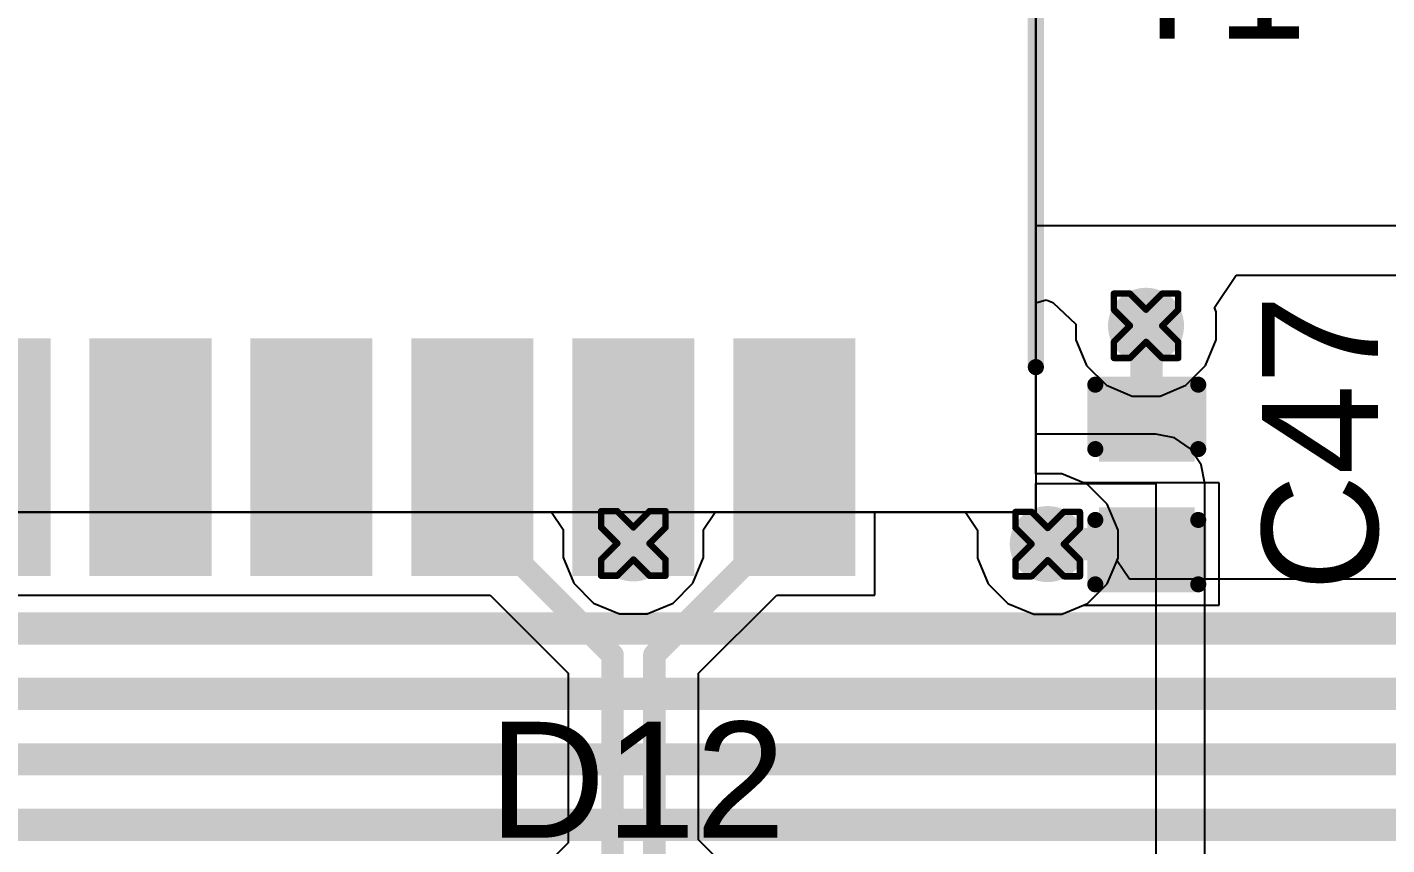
# Model space of a CAD drawing. Header units: inches. Extents: x -11 to 5379, y 0 to 5429.
# Drawn here: x 192.88 to 203.6, y 78.23 to 84.68 of the extents above; entities that cross this region are included whole.
import ezdxf

# ---------------------------------------------------------------- set-up
doc = ezdxf.new("R2010")
doc.units = ezdxf.units.IN
for name, color, linetype in [('Bottom Layer', 5, 'Continuous'), ('Drill Drawing', 1, 'Continuous'), ('GND', 16, 'Continuous'), ('Multi-Layer', 9, 'Continuous'), ('PWR', 76, 'Continuous'), ('Top Layer', 1, 'Continuous'), ('Top Overlay', 2, 'Continuous'), ('Top Paste', 8, 'Continuous'), ('Top Solder', 216, 'Continuous'), ('Via Holes', 16, 'Continuous')]:
    doc.layers.add(name, color=color, linetype=linetype)
doc.styles.add('Arial', font='', dxfattribs={"height": 0.2})
doc.styles.get('Arial').set_extended_font_data('Arial')

# ---------------------------------------------------------------- blocks, each defined once
blk = doc.blocks.new('H1102NLT_181')
at = {"layer": 'Top Layer'}
for points in [[(-5.1, 2.285), (-3.43, 2.285), (-3.43, 1.525), (-5.1, 1.525)], [(-5.1, 1.015), (-3.43, 1.015), (-3.43, 0.255), (-5.1, 0.255)], [(-5.1, -0.255), (-3.43, -0.255), (-3.43, -1.015), (-5.1, -1.015)], [(-5.1, -1.525), (-3.43, -1.525), (-3.43, -2.285), (-5.1, -2.285)], [(-5.1, -2.795), (-3.43, -2.795), (-3.43, -3.555), (-5.1, -3.555)], [(-5.1, -4.065), (-3.43, -4.065), (-3.43, -4.825), (-5.1, -4.825)]]:
    blk.add_hatch(color=1, dxfattribs=at).paths.add_polyline_path(points)
at = {"layer": 'Top Paste'}
for points in [[(-5.1, 2.285), (-3.43, 2.285), (-3.43, 1.525), (-5.1, 1.525)], [(-5.1, 1.015), (-3.43, 1.015), (-3.43, 0.255), (-5.1, 0.255)], [(-5.1, -0.255), (-3.43, -0.255), (-3.43, -1.015), (-5.1, -1.015)], [(-5.1, -1.525), (-3.43, -1.525), (-3.43, -2.285), (-5.1, -2.285)], [(-5.1, -2.795), (-3.43, -2.795), (-3.43, -3.555), (-5.1, -3.555)], [(-5.1, -4.065), (-3.43, -4.065), (-3.43, -4.825), (-5.1, -4.825)]]:
    blk.add_hatch(color=8, dxfattribs=at).paths.add_polyline_path(points)
at = {"layer": 'Top Solder'}
for points in [[(-5.202, 2.387), (-3.328, 2.387), (-3.328, 1.423), (-5.202, 1.423)], [(-5.202, 1.117), (-3.328, 1.117), (-3.328, 0.153), (-5.202, 0.153)], [(-5.202, -0.153), (-3.328, -0.153), (-3.328, -1.117), (-5.202, -1.117)], [(-5.202, -1.423), (-3.328, -1.423), (-3.328, -2.387), (-5.202, -2.387)], [(-5.202, -2.693), (-3.328, -2.693), (-3.328, -3.657), (-5.202, -3.657)], [(-5.202, -3.963), (-3.328, -3.963), (-3.328, -4.927), (-5.202, -4.927)]]:
    blk.add_hatch(color=216, dxfattribs=at).paths.add_polyline_path(points)
at = {"layer": 'Top Overlay'}
blk.add_lwpolyline([(-3.555, -6.35, 0.127, 0.127, 0), (3.555, -6.35, 0.127, 0.127, 0)], format="xyseb", dxfattribs=at)
blk.add_lwpolyline([(-3.587, -6.35, 0.0635, 0.0635, 1), (-3.523, -6.35, 0.0635, 0.0635, 1)], format="xyseb", close=True, dxfattribs=at)
blk = doc.blocks.new('C___0402_669')
at = {"layer": 'Top Layer'}
for points in [[(-0.699, -0.318), (-0.699, 0.317), (-0.241, 0.317), (-0.241, -0.318)], [(0.241, -0.318), (0.241, 0.317), (0.699, 0.317), (0.699, -0.318)]]:
    blk.add_hatch(color=1, dxfattribs=at).paths.add_polyline_path(points)
at = {"layer": 'Top Paste'}
for points in [[(-0.699, -0.318), (-0.699, 0.317), (-0.241, 0.317), (-0.241, -0.318)], [(0.241, -0.318), (0.241, 0.317), (0.699, 0.317), (0.699, -0.318)]]:
    blk.add_hatch(color=8, dxfattribs=at).paths.add_polyline_path(points)
at = {"layer": 'Top Solder'}
for points in [[(-0.758, -0.377), (-0.758, 0.377), (-0.181, 0.377), (-0.181, -0.377)], [(0.181, -0.377), (0.181, 0.377), (0.758, 0.377), (0.758, -0.377)]]:
    blk.add_hatch(color=216, dxfattribs=at).paths.add_polyline_path(points)
at = {"layer": 'Top Overlay'}
for points in [[(-0.787, -0.406, 0.127, 0.127, 0), (-0.787, 0.406, 0.127, 0.127, 0)], [(-0.279, 0.406, 0.127, 0.127, 0), (-0.787, 0.406, 0.127, 0.127, 0)], [(0.787, 0.406, 0.127, 0.127, 0), (0.279, 0.406, 0.127, 0.127, 0)], [(0.787, -0.406, 0.127, 0.127, 0), (0.787, 0.406, 0.127, 0.127, 0)], [(-0.279, -0.406, 0.127, 0.127, 0), (-0.787, -0.406, 0.127, 0.127, 0)], [(0.787, -0.406, 0.127, 0.127, 0), (0.279, -0.406, 0.127, 0.127, 0)]]:
    blk.add_lwpolyline(points, format="xyseb", dxfattribs=at)
for points in [[(-0.819, 0.406, 0.0635, 0.0635, 1), (-0.756, 0.406, 0.0635, 0.0635, 1)], [(-0.819, 0.406, 0.0635, 0.0635, 1), (-0.756, 0.406, 0.0635, 0.0635, 1)], [(-0.311, 0.406, 0.0635, 0.0635, 1), (-0.248, 0.406, 0.0635, 0.0635, 1)], [(0.248, 0.406, 0.0635, 0.0635, 1), (0.311, 0.406, 0.0635, 0.0635, 1)], [(0.756, 0.406, 0.0635, 0.0635, 1), (0.819, 0.406, 0.0635, 0.0635, 1)], [(0.756, 0.406, 0.0635, 0.0635, 1), (0.819, 0.406, 0.0635, 0.0635, 1)], [(-0.819, -0.406, 0.0635, 0.0635, 1), (-0.756, -0.406, 0.0635, 0.0635, 1)], [(-0.819, -0.406, 0.0635, 0.0635, 1), (-0.756, -0.406, 0.0635, 0.0635, 1)], [(-0.311, -0.406, 0.0635, 0.0635, 1), (-0.248, -0.406, 0.0635, 0.0635, 1)], [(0.248, -0.406, 0.0635, 0.0635, 1), (0.311, -0.406, 0.0635, 0.0635, 1)], [(0.756, -0.406, 0.0635, 0.0635, 1), (0.819, -0.406, 0.0635, 0.0635, 1)], [(0.756, -0.406, 0.0635, 0.0635, 1), (0.819, -0.406, 0.0635, 0.0635, 1)]]:
    blk.add_lwpolyline(points, format="xyseb", close=True, dxfattribs=at)

msp = doc.modelspace()

# ---------------------------------------------------------------- hatches: boundary and pattern name
at = {"layer": 'Bottom Layer'}
h = msp.add_hatch(color=5, dxfattribs=at)
edge = h.paths.add_edge_path()
edge.add_arc((201.701, 82.321), 0.3, 0, 360)
h = msp.add_hatch(color=5, dxfattribs=at)
edge = h.paths.add_edge_path()
edge.add_arc((197.657, 80.604), 0.3, 0, 360)
h = msp.add_hatch(color=5, dxfattribs=at)
edge = h.paths.add_edge_path()
edge.add_arc((200.926, 80.599), 0.3, 0, 360)
at = {"layer": 'GND'}
h = msp.add_hatch(color=16, dxfattribs=at)
edge = h.paths.add_edge_path()
edge.add_arc((201.701, 82.321), 0.3, 0, 360)
h = msp.add_hatch(color=16, dxfattribs=at)
edge = h.paths.add_edge_path()
edge.add_arc((197.657, 80.604), 0.3, 0, 360)
h = msp.add_hatch(color=16, dxfattribs=at)
edge = h.paths.add_edge_path()
edge.add_arc((200.926, 80.599), 0.3, 0, 360)
at = {"layer": 'PWR'}
h = msp.add_hatch(color=76, dxfattribs=at)
edge = h.paths.add_edge_path()
edge.add_arc((201.701, 82.321), 0.3, 0, 360)
h = msp.add_hatch(color=76, dxfattribs=at)
edge = h.paths.add_edge_path()
edge.add_arc((197.657, 80.604), 0.3, 0, 360)
h = msp.add_hatch(color=76, dxfattribs=at)
edge = h.paths.add_edge_path()
edge.add_arc((200.926, 80.599), 0.3, 0, 360)
at = {"layer": 'Top Layer'}
h = msp.add_hatch(color=1, dxfattribs=at)
edge = h.paths.add_edge_path()
edge.add_arc((201.701, 82.321), 0.3, 0, 360)
h = msp.add_hatch(color=1, dxfattribs=at)
edge = h.paths.add_edge_path()
edge.add_arc((197.657, 80.604), 0.3, 0, 360)
h = msp.add_hatch(color=1, dxfattribs=at)
edge = h.paths.add_edge_path()
edge.add_arc((200.926, 80.599), 0.3, 0, 360)
at = {"layer": 'Via Holes'}
h = msp.add_hatch(color=7, dxfattribs=at)
edge = h.paths.add_edge_path()
edge.add_arc((201.701, 82.321), 0.15, 0, 360)
h = msp.add_hatch(color=7, dxfattribs=at)
edge = h.paths.add_edge_path()
edge.add_arc((197.657, 80.604), 0.15, 0, 360)
h = msp.add_hatch(color=7, dxfattribs=at)
edge = h.paths.add_edge_path()
edge.add_arc((200.926, 80.599), 0.15, 0, 360)

# ---------------------------------------------------------------- linework, layer by layer
at = {"layer": 'Bottom Layer'}
for p, q in [((200.832, 81.153), (200.832, 89.885)), ((201.036, 81.153), (200.832, 81.153)), ((201.239, 81.069), (201.036, 81.153)), ((201.395, 80.913), (201.239, 81.069)), ((201.48, 80.709), (201.395, 80.913)), ((201.48, 80.489), (201.48, 80.709)), ((201.472, 80.469), (201.48, 80.489)), ((201.57, 80.322), (201.472, 80.469)), ((217.429, 80.322), (201.57, 80.322))]:
    msp.add_line(p, q, dxfattribs=at)
for points in [[(184.805, 79.933, 0.254, 0.254, 0), (228.65, 79.933, 0.254, 0.254, 0)], [(184.567, 79.418, 0.254, 0.254, 0), (228.889, 79.418, 0.254, 0.254, 0)], [(184.221, 78.901, 0.254, 0.254, 0), (229.235, 78.901, 0.254, 0.254, 0)], [(183.947, 78.385, 0.254, 0.254, 0), (229.509, 78.385, 0.254, 0.254, 0)]]:
    msp.add_lwpolyline(points, format="xyseb", dxfattribs=at)
at = {"layer": 'Drill Drawing'}
for points in [[(201.447, 82.448, 0.0508, 0.0508, 0), (201.447, 82.575, 0.0508, 0.0508, 0)], [(201.447, 82.575, 0.0508, 0.0508, 0), (201.574, 82.575, 0.0508, 0.0508, 0)], [(201.574, 82.575, 0.0508, 0.0508, 0), (201.701, 82.448, 0.0508, 0.0508, 0)], [(201.701, 82.448, 0.0508, 0.0508, 0), (201.828, 82.575, 0.0508, 0.0508, 0)], [(201.828, 82.575, 0.0508, 0.0508, 0), (201.955, 82.575, 0.0508, 0.0508, 0)], [(201.955, 82.448, 0.0508, 0.0508, 0), (201.955, 82.575, 0.0508, 0.0508, 0)], [(201.447, 82.448, 0.0508, 0.0508, 0), (201.574, 82.321, 0.0508, 0.0508, 0)], [(201.828, 82.321, 0.0508, 0.0508, 0), (201.955, 82.448, 0.0508, 0.0508, 0)], [(201.447, 82.194, 0.0508, 0.0508, 0), (201.574, 82.321, 0.0508, 0.0508, 0)], [(201.828, 82.321, 0.0508, 0.0508, 0), (201.955, 82.194, 0.0508, 0.0508, 0)], [(201.447, 82.067, 0.0508, 0.0508, 0), (201.447, 82.194, 0.0508, 0.0508, 0)], [(201.574, 82.067, 0.0508, 0.0508, 0), (201.701, 82.194, 0.0508, 0.0508, 0)], [(201.701, 82.194, 0.0508, 0.0508, 0), (201.828, 82.067, 0.0508, 0.0508, 0)], [(201.955, 82.067, 0.0508, 0.0508, 0), (201.955, 82.194, 0.0508, 0.0508, 0)], [(201.447, 82.067, 0.0508, 0.0508, 0), (201.574, 82.067, 0.0508, 0.0508, 0)], [(201.828, 82.067, 0.0508, 0.0508, 0), (201.955, 82.067, 0.0508, 0.0508, 0)], [(197.403, 80.731, 0.0508, 0.0508, 0), (197.403, 80.858, 0.0508, 0.0508, 0)], [(197.403, 80.858, 0.0508, 0.0508, 0), (197.53, 80.858, 0.0508, 0.0508, 0)], [(197.53, 80.858, 0.0508, 0.0508, 0), (197.657, 80.731, 0.0508, 0.0508, 0)], [(197.657, 80.731, 0.0508, 0.0508, 0), (197.784, 80.858, 0.0508, 0.0508, 0)], [(197.784, 80.858, 0.0508, 0.0508, 0), (197.911, 80.858, 0.0508, 0.0508, 0)], [(197.911, 80.731, 0.0508, 0.0508, 0), (197.911, 80.858, 0.0508, 0.0508, 0)], [(200.672, 80.726, 0.0508, 0.0508, 0), (200.672, 80.853, 0.0508, 0.0508, 0)], [(200.672, 80.853, 0.0508, 0.0508, 0), (200.799, 80.853, 0.0508, 0.0508, 0)], [(200.799, 80.853, 0.0508, 0.0508, 0), (200.926, 80.726, 0.0508, 0.0508, 0)], [(200.926, 80.726, 0.0508, 0.0508, 0), (201.053, 80.853, 0.0508, 0.0508, 0)], [(201.053, 80.853, 0.0508, 0.0508, 0), (201.18, 80.853, 0.0508, 0.0508, 0)], [(201.18, 80.726, 0.0508, 0.0508, 0), (201.18, 80.853, 0.0508, 0.0508, 0)], [(197.403, 80.731, 0.0508, 0.0508, 0), (197.53, 80.604, 0.0508, 0.0508, 0)], [(197.784, 80.604, 0.0508, 0.0508, 0), (197.911, 80.731, 0.0508, 0.0508, 0)], [(200.672, 80.726, 0.0508, 0.0508, 0), (200.799, 80.599, 0.0508, 0.0508, 0)], [(201.053, 80.599, 0.0508, 0.0508, 0), (201.18, 80.726, 0.0508, 0.0508, 0)], [(197.403, 80.477, 0.0508, 0.0508, 0), (197.53, 80.604, 0.0508, 0.0508, 0)], [(197.784, 80.604, 0.0508, 0.0508, 0), (197.911, 80.477, 0.0508, 0.0508, 0)], [(200.672, 80.472, 0.0508, 0.0508, 0), (200.799, 80.599, 0.0508, 0.0508, 0)], [(201.053, 80.599, 0.0508, 0.0508, 0), (201.18, 80.472, 0.0508, 0.0508, 0)], [(197.403, 80.35, 0.0508, 0.0508, 0), (197.403, 80.477, 0.0508, 0.0508, 0)], [(197.53, 80.35, 0.0508, 0.0508, 0), (197.657, 80.477, 0.0508, 0.0508, 0)], [(197.657, 80.477, 0.0508, 0.0508, 0), (197.784, 80.35, 0.0508, 0.0508, 0)], [(197.911, 80.35, 0.0508, 0.0508, 0), (197.911, 80.477, 0.0508, 0.0508, 0)], [(200.672, 80.345, 0.0508, 0.0508, 0), (200.672, 80.472, 0.0508, 0.0508, 0)], [(200.799, 80.345, 0.0508, 0.0508, 0), (200.926, 80.472, 0.0508, 0.0508, 0)], [(200.926, 80.472, 0.0508, 0.0508, 0), (201.053, 80.345, 0.0508, 0.0508, 0)], [(201.18, 80.345, 0.0508, 0.0508, 0), (201.18, 80.472, 0.0508, 0.0508, 0)], [(197.403, 80.35, 0.0508, 0.0508, 0), (197.53, 80.35, 0.0508, 0.0508, 0)], [(197.784, 80.35, 0.0508, 0.0508, 0), (197.911, 80.35, 0.0508, 0.0508, 0)], [(200.672, 80.345, 0.0508, 0.0508, 0), (200.799, 80.345, 0.0508, 0.0508, 0)], [(201.053, 80.345, 0.0508, 0.0508, 0), (201.18, 80.345, 0.0508, 0.0508, 0)]]:
    msp.add_lwpolyline(points, format="xyseb", dxfattribs=at)
for points in [[(201.435, 82.575, 0.0254, 0.0254, 1), (201.46, 82.575, 0.0254, 0.0254, 1)], [(201.435, 82.575, 0.0254, 0.0254, 1), (201.46, 82.575, 0.0254, 0.0254, 1)], [(201.562, 82.575, 0.0254, 0.0254, 1), (201.587, 82.575, 0.0254, 0.0254, 1)], [(201.562, 82.575, 0.0254, 0.0254, 1), (201.587, 82.575, 0.0254, 0.0254, 1)], [(201.816, 82.575, 0.0254, 0.0254, 1), (201.841, 82.575, 0.0254, 0.0254, 1)], [(201.816, 82.575, 0.0254, 0.0254, 1), (201.841, 82.575, 0.0254, 0.0254, 1)], [(201.943, 82.575, 0.0254, 0.0254, 1), (201.968, 82.575, 0.0254, 0.0254, 1)], [(201.943, 82.575, 0.0254, 0.0254, 1), (201.968, 82.575, 0.0254, 0.0254, 1)], [(201.435, 82.448, 0.0254, 0.0254, 1), (201.46, 82.448, 0.0254, 0.0254, 1)], [(201.435, 82.448, 0.0254, 0.0254, 1), (201.46, 82.448, 0.0254, 0.0254, 1)], [(201.689, 82.448, 0.0254, 0.0254, 1), (201.714, 82.448, 0.0254, 0.0254, 1)], [(201.689, 82.448, 0.0254, 0.0254, 1), (201.714, 82.448, 0.0254, 0.0254, 1)], [(201.943, 82.448, 0.0254, 0.0254, 1), (201.968, 82.448, 0.0254, 0.0254, 1)], [(201.943, 82.448, 0.0254, 0.0254, 1), (201.968, 82.448, 0.0254, 0.0254, 1)], [(201.562, 82.321, 0.0254, 0.0254, 1), (201.587, 82.321, 0.0254, 0.0254, 1)], [(201.562, 82.321, 0.0254, 0.0254, 1), (201.587, 82.321, 0.0254, 0.0254, 1)], [(201.816, 82.321, 0.0254, 0.0254, 1), (201.841, 82.321, 0.0254, 0.0254, 1)], [(201.816, 82.321, 0.0254, 0.0254, 1), (201.841, 82.321, 0.0254, 0.0254, 1)], [(201.435, 82.194, 0.0254, 0.0254, 1), (201.46, 82.194, 0.0254, 0.0254, 1)], [(201.435, 82.194, 0.0254, 0.0254, 1), (201.46, 82.194, 0.0254, 0.0254, 1)], [(201.689, 82.194, 0.0254, 0.0254, 1), (201.714, 82.194, 0.0254, 0.0254, 1)], [(201.689, 82.194, 0.0254, 0.0254, 1), (201.714, 82.194, 0.0254, 0.0254, 1)], [(201.943, 82.194, 0.0254, 0.0254, 1), (201.968, 82.194, 0.0254, 0.0254, 1)], [(201.943, 82.194, 0.0254, 0.0254, 1), (201.968, 82.194, 0.0254, 0.0254, 1)], [(201.435, 82.067, 0.0254, 0.0254, 1), (201.46, 82.067, 0.0254, 0.0254, 1)], [(201.435, 82.067, 0.0254, 0.0254, 1), (201.46, 82.067, 0.0254, 0.0254, 1)], [(201.562, 82.067, 0.0254, 0.0254, 1), (201.587, 82.067, 0.0254, 0.0254, 1)], [(201.562, 82.067, 0.0254, 0.0254, 1), (201.587, 82.067, 0.0254, 0.0254, 1)], [(201.816, 82.067, 0.0254, 0.0254, 1), (201.841, 82.067, 0.0254, 0.0254, 1)], [(201.816, 82.067, 0.0254, 0.0254, 1), (201.841, 82.067, 0.0254, 0.0254, 1)], [(201.943, 82.067, 0.0254, 0.0254, 1), (201.968, 82.067, 0.0254, 0.0254, 1)], [(201.943, 82.067, 0.0254, 0.0254, 1), (201.968, 82.067, 0.0254, 0.0254, 1)], [(197.39, 80.858, 0.0254, 0.0254, 1), (197.416, 80.858, 0.0254, 0.0254, 1)], [(197.39, 80.858, 0.0254, 0.0254, 1), (197.416, 80.858, 0.0254, 0.0254, 1)], [(197.517, 80.858, 0.0254, 0.0254, 1), (197.543, 80.858, 0.0254, 0.0254, 1)], [(197.517, 80.858, 0.0254, 0.0254, 1), (197.543, 80.858, 0.0254, 0.0254, 1)], [(197.771, 80.858, 0.0254, 0.0254, 1), (197.797, 80.858, 0.0254, 0.0254, 1)], [(197.771, 80.858, 0.0254, 0.0254, 1), (197.797, 80.858, 0.0254, 0.0254, 1)], [(197.898, 80.858, 0.0254, 0.0254, 1), (197.924, 80.858, 0.0254, 0.0254, 1)], [(197.898, 80.858, 0.0254, 0.0254, 1), (197.924, 80.858, 0.0254, 0.0254, 1)], [(200.659, 80.853, 0.0254, 0.0254, 1), (200.684, 80.853, 0.0254, 0.0254, 1)], [(200.659, 80.853, 0.0254, 0.0254, 1), (200.684, 80.853, 0.0254, 0.0254, 1)], [(200.786, 80.853, 0.0254, 0.0254, 1), (200.811, 80.853, 0.0254, 0.0254, 1)], [(200.786, 80.853, 0.0254, 0.0254, 1), (200.811, 80.853, 0.0254, 0.0254, 1)], [(201.04, 80.853, 0.0254, 0.0254, 1), (201.065, 80.853, 0.0254, 0.0254, 1)], [(201.04, 80.853, 0.0254, 0.0254, 1), (201.065, 80.853, 0.0254, 0.0254, 1)], [(201.167, 80.853, 0.0254, 0.0254, 1), (201.192, 80.853, 0.0254, 0.0254, 1)], [(201.167, 80.853, 0.0254, 0.0254, 1), (201.192, 80.853, 0.0254, 0.0254, 1)], [(197.39, 80.731, 0.0254, 0.0254, 1), (197.416, 80.731, 0.0254, 0.0254, 1)], [(197.39, 80.731, 0.0254, 0.0254, 1), (197.416, 80.731, 0.0254, 0.0254, 1)], [(197.644, 80.731, 0.0254, 0.0254, 1), (197.67, 80.731, 0.0254, 0.0254, 1)], [(197.644, 80.731, 0.0254, 0.0254, 1), (197.67, 80.731, 0.0254, 0.0254, 1)], [(197.898, 80.731, 0.0254, 0.0254, 1), (197.924, 80.731, 0.0254, 0.0254, 1)], [(197.898, 80.731, 0.0254, 0.0254, 1), (197.924, 80.731, 0.0254, 0.0254, 1)], [(200.659, 80.726, 0.0254, 0.0254, 1), (200.684, 80.726, 0.0254, 0.0254, 1)], [(200.659, 80.726, 0.0254, 0.0254, 1), (200.684, 80.726, 0.0254, 0.0254, 1)], [(200.913, 80.726, 0.0254, 0.0254, 1), (200.938, 80.726, 0.0254, 0.0254, 1)], [(200.913, 80.726, 0.0254, 0.0254, 1), (200.938, 80.726, 0.0254, 0.0254, 1)], [(201.167, 80.726, 0.0254, 0.0254, 1), (201.192, 80.726, 0.0254, 0.0254, 1)], [(201.167, 80.726, 0.0254, 0.0254, 1), (201.192, 80.726, 0.0254, 0.0254, 1)], [(197.517, 80.604, 0.0254, 0.0254, 1), (197.543, 80.604, 0.0254, 0.0254, 1)], [(197.517, 80.604, 0.0254, 0.0254, 1), (197.543, 80.604, 0.0254, 0.0254, 1)], [(197.771, 80.604, 0.0254, 0.0254, 1), (197.797, 80.604, 0.0254, 0.0254, 1)], [(197.771, 80.604, 0.0254, 0.0254, 1), (197.797, 80.604, 0.0254, 0.0254, 1)], [(200.786, 80.599, 0.0254, 0.0254, 1), (200.811, 80.599, 0.0254, 0.0254, 1)], [(200.786, 80.599, 0.0254, 0.0254, 1), (200.811, 80.599, 0.0254, 0.0254, 1)], [(201.04, 80.599, 0.0254, 0.0254, 1), (201.065, 80.599, 0.0254, 0.0254, 1)], [(201.04, 80.599, 0.0254, 0.0254, 1), (201.065, 80.599, 0.0254, 0.0254, 1)], [(197.39, 80.477, 0.0254, 0.0254, 1), (197.416, 80.477, 0.0254, 0.0254, 1)], [(197.39, 80.477, 0.0254, 0.0254, 1), (197.416, 80.477, 0.0254, 0.0254, 1)], [(197.644, 80.477, 0.0254, 0.0254, 1), (197.67, 80.477, 0.0254, 0.0254, 1)], [(197.644, 80.477, 0.0254, 0.0254, 1), (197.67, 80.477, 0.0254, 0.0254, 1)], [(197.898, 80.477, 0.0254, 0.0254, 1), (197.924, 80.477, 0.0254, 0.0254, 1)], [(197.898, 80.477, 0.0254, 0.0254, 1), (197.924, 80.477, 0.0254, 0.0254, 1)], [(200.659, 80.472, 0.0254, 0.0254, 1), (200.684, 80.472, 0.0254, 0.0254, 1)], [(200.659, 80.472, 0.0254, 0.0254, 1), (200.684, 80.472, 0.0254, 0.0254, 1)], [(200.913, 80.472, 0.0254, 0.0254, 1), (200.938, 80.472, 0.0254, 0.0254, 1)], [(200.913, 80.472, 0.0254, 0.0254, 1), (200.938, 80.472, 0.0254, 0.0254, 1)], [(201.167, 80.472, 0.0254, 0.0254, 1), (201.192, 80.472, 0.0254, 0.0254, 1)], [(201.167, 80.472, 0.0254, 0.0254, 1), (201.192, 80.472, 0.0254, 0.0254, 1)], [(197.39, 80.35, 0.0254, 0.0254, 1), (197.416, 80.35, 0.0254, 0.0254, 1)], [(197.39, 80.35, 0.0254, 0.0254, 1), (197.416, 80.35, 0.0254, 0.0254, 1)], [(197.517, 80.35, 0.0254, 0.0254, 1), (197.543, 80.35, 0.0254, 0.0254, 1)], [(197.517, 80.35, 0.0254, 0.0254, 1), (197.543, 80.35, 0.0254, 0.0254, 1)], [(197.771, 80.35, 0.0254, 0.0254, 1), (197.797, 80.35, 0.0254, 0.0254, 1)], [(197.771, 80.35, 0.0254, 0.0254, 1), (197.797, 80.35, 0.0254, 0.0254, 1)], [(197.898, 80.35, 0.0254, 0.0254, 1), (197.924, 80.35, 0.0254, 0.0254, 1)], [(197.898, 80.35, 0.0254, 0.0254, 1), (197.924, 80.35, 0.0254, 0.0254, 1)], [(200.659, 80.345, 0.0254, 0.0254, 1), (200.684, 80.345, 0.0254, 0.0254, 1)], [(200.659, 80.345, 0.0254, 0.0254, 1), (200.684, 80.345, 0.0254, 0.0254, 1)], [(200.786, 80.345, 0.0254, 0.0254, 1), (200.811, 80.345, 0.0254, 0.0254, 1)], [(200.786, 80.345, 0.0254, 0.0254, 1), (200.811, 80.345, 0.0254, 0.0254, 1)], [(201.04, 80.345, 0.0254, 0.0254, 1), (201.065, 80.345, 0.0254, 0.0254, 1)], [(201.04, 80.345, 0.0254, 0.0254, 1), (201.065, 80.345, 0.0254, 0.0254, 1)], [(201.167, 80.345, 0.0254, 0.0254, 1), (201.192, 80.345, 0.0254, 0.0254, 1)], [(201.167, 80.345, 0.0254, 0.0254, 1), (201.192, 80.345, 0.0254, 0.0254, 1)]]:
    msp.add_lwpolyline(points, format="xyseb", close=True, dxfattribs=at)
at = {"layer": 'GND'}
for p, q in [((200.832, 81.153), (200.832, 90.249)), ((201.036, 81.153), (200.832, 81.153)), ((201.239, 81.069), (201.036, 81.153)), ((201.395, 80.913), (201.239, 81.069)), ((201.48, 80.709), (201.395, 80.913)), ((191.953, 80.851), (197.011, 80.851)), ((197.011, 80.851), (197.103, 80.714)), ((198.211, 80.714), (198.303, 80.851)), ((198.303, 80.851), (200.277, 80.851)), ((200.277, 80.851), (200.372, 80.709)), ((197.103, 80.714), (197.103, 80.493)), ((198.211, 80.493), (198.211, 80.714)), ((200.372, 80.709), (200.372, 80.489)), ((201.48, 80.489), (201.48, 80.709)), ((197.103, 80.493), (197.188, 80.29)), ((198.127, 80.29), (198.211, 80.493)), ((200.372, 80.489), (200.456, 80.285)), ((201.395, 80.285), (201.48, 80.489)), ((197.188, 80.29), (197.343, 80.134)), ((197.971, 80.134), (198.127, 80.29)), ((200.456, 80.285), (200.612, 80.13)), ((201.239, 80.13), (201.395, 80.285)), ((197.343, 80.134), (197.547, 80.05)), ((197.767, 80.05), (197.971, 80.134)), ((200.612, 80.13), (200.815, 80.045)), ((201.036, 80.045), (201.239, 80.13)), ((197.547, 80.05), (197.767, 80.05)), ((200.815, 80.045), (201.036, 80.045))]:
    msp.add_line(p, q, dxfattribs=at)
at = {"layer": 'Multi-Layer'}
for p, q in [((200.832, 90.249), (200.832, 80.851)), ((200.832, 80.851), (188.132, 80.851))]:
    msp.add_line(p, q, dxfattribs=at)
at = {"layer": 'PWR'}
for p, q in [((200.832, 83.109), (200.832, 90.249)), ((265.532, 83.109), (200.832, 83.109)), ((202.241, 82.466), (202.411, 82.72)), ((202.411, 82.72), (265.143, 82.72)), ((200.832, 82.502), (200.913, 82.527)), ((200.832, 81.465), (200.832, 82.502)), ((200.913, 82.527), (200.966, 82.505)), ((200.966, 82.505), (201.147, 82.333)), ((202.255, 82.432), (202.241, 82.466)), ((202.255, 82.211), (202.255, 82.432)), ((201.147, 82.333), (201.147, 82.211)), ((201.147, 82.211), (201.232, 82.008)), ((202.171, 82.008), (202.255, 82.211)), ((201.232, 82.008), (201.388, 81.852)), ((202.015, 81.852), (202.171, 82.008)), ((201.388, 81.852), (201.591, 81.767)), ((201.812, 81.767), (202.015, 81.852)), ((201.591, 81.767), (201.812, 81.767)), ((201.778, 81.465), (200.832, 81.465)), ((201.926, 81.436), (201.778, 81.465)), ((202.052, 81.351), (201.926, 81.436)), ((202.136, 81.225), (202.052, 81.351)), ((202.166, 81.077), (202.136, 81.225)), ((200.832, 80.851), (200.832, 81.077)), ((200.832, 81.077), (201.778, 81.077)), ((201.778, 81.077), (201.778, 71.78)), ((202.166, 77.413), (202.166, 81.077)), ((188.132, 80.851), (200.832, 80.851))]:
    msp.add_line(p, q, dxfattribs=at)
at = {"layer": 'Top Layer'}
for p, q in [((200.832, 81.153), (200.832, 90.249)), ((201.036, 81.153), (200.832, 81.153)), ((201.208, 81.082), (201.036, 81.153)), ((202.279, 81.082), (201.208, 81.082)), ((202.279, 80.117), (202.279, 81.082)), ((199.561, 80.196), (199.561, 80.851)), ((199.561, 80.851), (200.277, 80.851)), ((200.277, 80.851), (200.372, 80.709)), ((200.372, 80.709), (200.372, 80.489)), ((200.372, 80.489), (200.456, 80.285)), ((200.456, 80.285), (200.612, 80.13)), ((192.438, 80.196), (193.211, 80.196)), ((193.211, 80.196), (193.211, 80.196)), ((193.211, 80.196), (193.213, 80.196)), ((193.213, 80.196), (193.213, 80.196)), ((193.213, 80.196), (194.481, 80.196)), ((194.481, 80.196), (194.481, 80.196)), ((194.481, 80.196), (194.483, 80.196)), ((194.483, 80.196), (194.483, 80.196)), ((194.483, 80.196), (195.751, 80.196)), ((195.751, 80.196), (195.751, 80.196)), ((195.751, 80.196), (195.753, 80.196)), ((195.753, 80.196), (195.753, 80.196)), ((195.753, 80.196), (196.527, 80.196)), ((196.527, 80.196), (197.142, 79.58)), ((198.172, 79.58), (198.788, 80.196)), ((198.788, 80.196), (199.561, 80.196)), ((200.612, 80.13), (200.815, 80.045)), ((200.815, 80.045), (201.036, 80.045)), ((201.036, 80.045), (201.208, 80.117)), ((201.208, 80.117), (202.279, 80.117)), ((197.142, 79.58), (197.142, 78.243)), ((198.172, 78.266), (198.172, 79.58)), ((197.142, 78.243), (196.728, 77.829)), ((198.609, 77.829), (198.172, 78.266))]:
    msp.add_line(p, q, dxfattribs=at)
for points in [[(201.701, 82.321, 0.254, 0.254, 0), (201.704, 82.318, 0.254, 0.254, 0)], [(201.704, 81.542, 0.254, 0.254, 0), (201.704, 82.318, 0.254, 0.254, 0)], [(196.387, 80.83, 0.178, 0.178, 0), (196.387, 81.285, 0.178, 0.178, 0)], [(198.927, 80.83, 0.178, 0.178, 0), (198.927, 81.285, 0.178, 0.178, 0)], [(196.387, 80.83, 0.178, 0.178, 0), (197.492, 79.725, 0.178, 0.178, 0)], [(197.822, 79.725, 0.178, 0.178, 0), (198.927, 80.83, 0.178, 0.178, 0)], [(200.926, 80.599, 0.254, 0.254, 0), (201.707, 80.599, 0.254, 0.254, 0)], [(197.492, 78.099, 0.178, 0.178, 0), (197.492, 79.725, 0.178, 0.178, 0)], [(197.822, 78.122, 0.178, 0.178, 0), (197.822, 79.725, 0.178, 0.178, 0)]]:
    msp.add_lwpolyline(points, format="xyseb", dxfattribs=at)
for points in [[(201.638, 82.321, 0.127, 0.127, 1), (201.765, 82.321, 0.127, 0.127, 1)], [(201.641, 82.318, 0.127, 0.127, 1), (201.768, 82.318, 0.127, 0.127, 1)], [(201.641, 82.318, 0.127, 0.127, 1), (201.768, 82.318, 0.127, 0.127, 1)], [(201.641, 81.542, 0.127, 0.127, 1), (201.768, 81.542, 0.127, 0.127, 1)], [(196.343, 81.285, 0.0889, 0.0889, 1), (196.432, 81.285, 0.0889, 0.0889, 1)], [(198.883, 81.285, 0.0889, 0.0889, 1), (198.972, 81.285, 0.0889, 0.0889, 1)], [(196.343, 80.83, 0.0889, 0.0889, 1), (196.432, 80.83, 0.0889, 0.0889, 1)], [(196.343, 80.83, 0.0889, 0.0889, 1), (196.432, 80.83, 0.0889, 0.0889, 1)], [(198.883, 80.83, 0.0889, 0.0889, 1), (198.972, 80.83, 0.0889, 0.0889, 1)], [(198.883, 80.83, 0.0889, 0.0889, 1), (198.972, 80.83, 0.0889, 0.0889, 1)], [(200.862, 80.599, 0.127, 0.127, 1), (200.989, 80.599, 0.127, 0.127, 1)], [(201.644, 80.599, 0.127, 0.127, 1), (201.771, 80.599, 0.127, 0.127, 1)], [(197.448, 79.725, 0.0889, 0.0889, 1), (197.537, 79.725, 0.0889, 0.0889, 1)], [(197.448, 79.725, 0.0889, 0.0889, 1), (197.537, 79.725, 0.0889, 0.0889, 1)], [(197.778, 79.725, 0.0889, 0.0889, 1), (197.867, 79.725, 0.0889, 0.0889, 1)], [(197.778, 79.725, 0.0889, 0.0889, 1), (197.867, 79.725, 0.0889, 0.0889, 1)]]:
    msp.add_lwpolyline(points, format="xyseb", close=True, dxfattribs=at)

# ---------------------------------------------------------------- block references
for name, p, rotation in [('H1102NLT_181', (194.482, 85.55), 90), ('C___0402_669', (201.707, 81.069), 270)]:
    msp.add_blockref(name, p, dxfattribs=dict(rotation=rotation))

# ---------------------------------------------------------------- texts
at = {"layer": 'Top Overlay', "style": 'Arial'}
for s, p in [('T1', (201.479, 84.585)), ('D12', (196.515, 78.283))]:
    msp.add_text(s, height=0.9144, dxfattribs=at).set_placement(p)
msp.add_text('C47', height=0.9144, rotation=90, dxfattribs=at).set_placement((203.53, 80.225))

doc.saveas('drawing.dxf')
